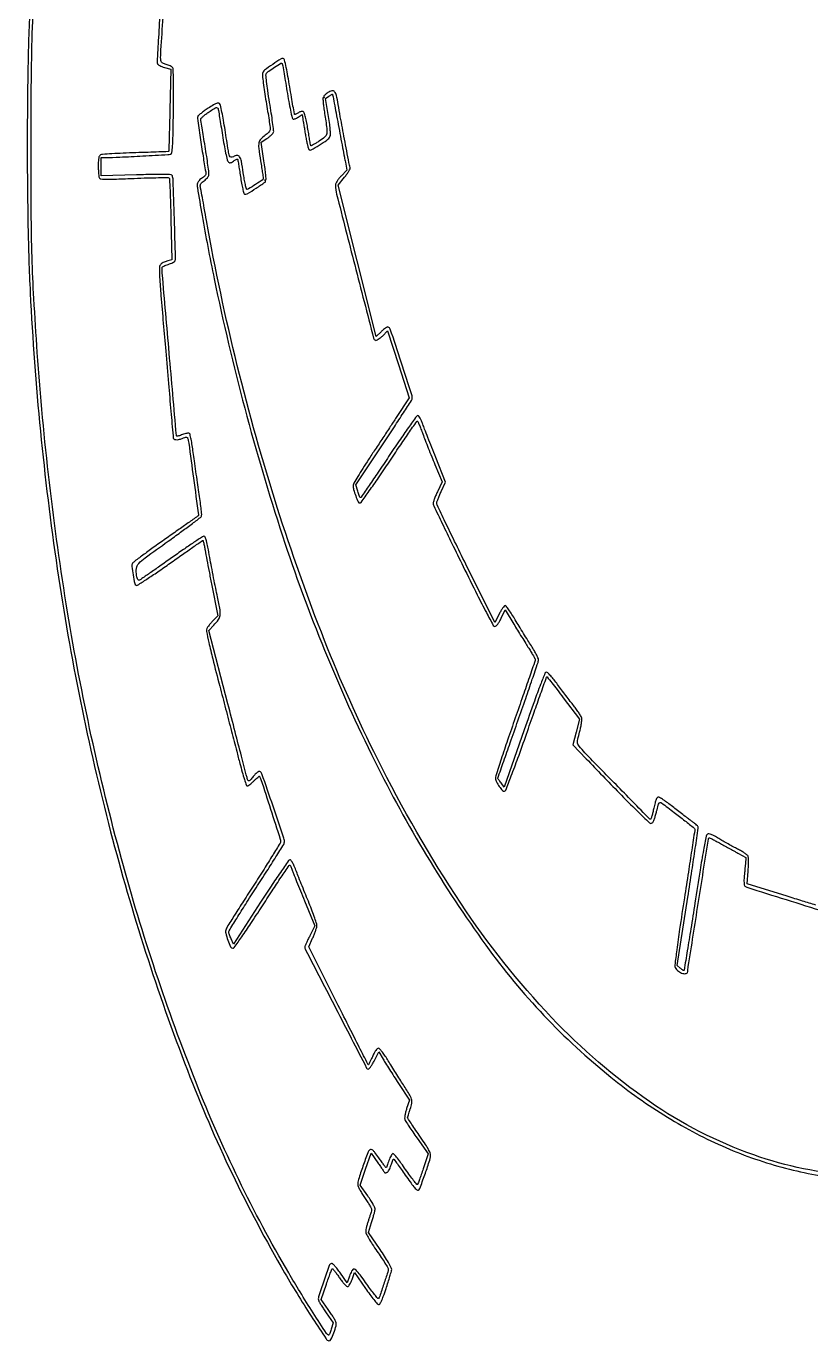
# Model space of a CAD drawing. Extents: x 0 to 4048, y 0 to 4048.
# Drawn here: x 1919 to 2485, y 0 to 948 of the extents above; entities that cross this region are included whole.
import ezdxf

# ---------------------------------------------------------------- set-up
doc = ezdxf.new("R2010")
doc.units = 0

msp = doc.modelspace()

# ---------------------------------------------------------------- linework, layer by layer
for points in [[(3676.581787, 1895.393011, 0.310012), (3675.508059, 1893.834125, 0.000032), (3675.250621, 1755.264546, 0.00041), (3675.040912, 1540.092981, 0.000039), (3675, 1013.593011, 0.000057), (3675.051057, 567.511111, 0.000283), (3675.250681, 316.231196, 0.00001), (3675.50375, 132.877573, 0.198548), (3676.2, 131.2, 0.197015), (3677.831644, 130.517159, 0.000218), (3716.250929, 130.253238, 0.001329), (3769.531928, 130.052056, 0.000279), (3862.7, 130), (4048, 130), (4048, 1894.5), (4048, 3659)], [(1921.950983, 964.5, 0.008517), (1920.34721, 918.469128, 0.004483), (1919.841949, 861.243091, 0.004479), (1920.367433, 803.45754, 0.007775), (1921.979429, 755.5, 0.024322), (1941.500116, 556.506749, 0.026905), (1979.947158, 367.050982, 0.028645), (2035.24767, 195.174511, 0.039524), (2105.377828, 49.087774, 0.005928), (2115.571883, 32.020861, 0.006824), (2125.710393, 15.990224, 0.002134), (2135.203252, 1.559422, 0.200356), (2137.240469, 0.197754, 0.342968), (2138.757855, 0.962948, 0.021908), (2140.819024, 5.849984, 0.026266), (2142.42191, 10.980828, 0.150216), (2142.286816, 13.797388, 0.04783), (2141.80291, 14.820709, 0.004864), (2140.404138, 17.11744, 0.006048), (2138.673854, 19.823746, 0.004786), (2136.739976, 22.708791), (2131.80718, 29.917582), (2135.486269, 40.958791, -0.005155), (2136.944831, 45.190076, -0.008374), (2138.280651, 48.749654, -0.0029), (2139.485046, 51.751465, -0.314572), (2139.832679, 51.9762, -0.21663), (2140.227934, 51.77923, -0.004663), (2141.607986, 50.046171, -0.009848), (2143.189539, 47.93728, -0.006379), (2144.939188, 45.43931, 0.014615), (2146.825534, 42.838411, 0.025756), (2148.551563, 40.823013, 0.025921), (2150.015141, 39.434025, 0.228749), (2150.85345, 39.21311, 0.179679), (2151.525504, 39.622987, 0.031835), (2152.377508, 40.857929, 0.030911), (2153.233708, 42.508681, 0.023493), (2153.970349, 44.409626), (2155.612173, 49.319252), (2163.577312, 37.919233, 0.007142), (2166.738306, 33.529982, 0.010578), (2169.643772, 29.783026, 0.006053), (2172.169894, 26.739915, 0.170525), (2173.044, 26.230043, 0.304648), (2173.947671, 26.613363, 0.034778), (2175.082805, 28.649111, 0.023798), (2176.49581, 32.071576, 0.006141), (2178.441272, 37.720435, 0.003394), (2179.946643, 42.378071, 0.004533), (2181.245968, 46.627253, 0.003206), (2182.278616, 50.201226, 0.046112), (2182.518585, 51.5, 0.147475), (2182.256045, 52.780076, 0.007415), (2180.148297, 56.548573, 0.011373), (2177.439989, 60.990477, 0.007943), (2174.194518, 65.87812), (2165.688861, 78.256239), (2167.996581, 85.37812, 0.005163), (2168.898324, 88.262218, 0.005903), (2169.699406, 91.038667, 0.005369), (2170.325445, 93.407696, 0.03311), (2170.552803, 94.647129, 0.130882), (2170.362389, 95.95055, 0.020254), (2169.226607, 98.326937, 0.020071), (2167.542809, 101.224003, 0.012446), (2165.348472, 104.490591), (2159.895641, 112.186923), (2163.761332, 123.783996), (2167.627023, 135.381069), (2172.501051, 128.440535, -0.000205), (2174.381583, 125.760349, -0.000324), (2175.993075, 123.45843, -0.000073), (2177.406326, 121.436277, -0.013883), (2177.544412, 121.226461, 0.280167), (2177.69274, 121.151085, 0.026616), (2178.113758, 121.205862, 0.027872), (2178.645835, 121.335129, 0.018089), (2179.244828, 121.540455, 0.14289), (2179.916219, 122.051131, 0.033082), (2180.690995, 123.258476, 0.031539), (2181.429975, 124.822744, 0.026327), (2182.017917, 126.563993, -0.012285), (2182.538768, 128.262428, -0.019336), (2183.07722, 129.6895, -0.014139), (2183.582365, 130.797544, -0.297191), (2183.879961, 130.974731, -0.225673), (2184.262869, 130.77312, -0.001442), (2186.618728, 127.604727, -0.005378), (2189.285336, 123.914336, -0.003359), (2192.332731, 119.537862, 0.006981), (2195.819277, 114.607263, 0.017972), (2198.512836, 111.175037, 0.016377), (2200.606723, 108.854438, 0.301237), (2201.528807, 108.649428, 0.214783), (2202.775393, 109.906395, 0.003308), (2206.372274, 119.714469, 0.007928), (2209.549557, 129.020125, 0.051003), (2210.590549, 133.874335, 0.136913), (2210.317344, 135.537646, 0.020182), (2208.741976, 138.598737, 0.017306), (2206.214029, 142.719522, 0.006624), (2202.426096, 148.278764, -0.002536), (2199.196253, 152.936627, -0.003991), (2196.475166, 156.97228, -0.001106), (2194.14653, 160.503002, -0.146238), (2194, 160.993286, -0.071058), (2194.0674, 161.465155, -0.003064), (2194.547039, 163.073146, -0.005177), (2195.148818, 164.975563, -0.003661), (2195.86226, 167.09965, 0.038936), (2196.973835, 171.389668, 0.116943), (2196.802201, 174.390666, 0.065746), (2195.23213, 177.894612, 0.006724), (2190.34757, 185.582509, -0.002491), (2187.74535, 189.602591, -0.001577), (2184.749635, 194.314168, -0.001584), (2181.836261, 198.960862, -0.002924), (2179.502252, 202.759156, 0.011899), (2177.375636, 206.084625, 0.020992), (2175.44313, 208.708947, 0.019287), (2173.796166, 210.604747, 0.207126), (2172.882964, 211, 0.200094), (2172.033561, 210.645902, 0.042903), (2170.989265, 209.393668, 0.033873), (2169.832971, 207.47177, 0.016176), (2168.600235, 204.863811, -0.00635), (2167.556184, 202.537814, -0.01112), (2166.625109, 200.64357, -0.005484), (2165.820083, 199.1345, -0.526986), (2165.613394, 199.113811, -0.057965), (2165.388322, 199.453805, -0.000025), (2159.133622, 211.800496, -0.000381), (2152.192758, 225.529322, -0.000232), (2144.011893, 241.760218), (2122.736044, 284.020436), (2125.531906, 290.250445, 0.00988), (2126.621722, 292.813275, 0.010551), (2127.584599, 295.362012, 0.010181), (2128.320337, 297.584047, 0.047549), (2128.593696, 298.903002, 0.101612), (2128.447157, 300.470863, 0.006925), (2127.077795, 304.752049, 0.009681), (2125.261954, 309.840264, 0.007104), (2123.059751, 315.412775, -0.001194), (2120.591556, 321.448629, -0.000966), (2117.970734, 327.937586, -0.000976), (2115.576413, 333.932689, -0.002525), (2113.879939, 338.268367, 0.00945), (2112.270746, 342.21886, 0.02801), (2110.96723, 344.838489, 0.03813), (2109.878855, 346.450201, 0.278473), (2109.041984, 346.762757, 0.196921), (2108.147039, 346.183286, 0.001101), (2102.271802, 337.689048, 0.004467), (2095.638498, 327.866818, 0.002796), (2088.041984, 316.258269), (2068.5, 286.027757), (2066.824164, 289.763879, -0.009414), (2066.177132, 291.282299, -0.01083), (2065.618819, 292.755148, -0.009996), (2065.198981, 294.019158, -0.059819), (2065.074164, 294.700454, -0.154776), (2065.293288, 295.575337, -0.000577), (2070.869477, 304.595642, -0.00292), (2077.280904, 314.806723, -0.001821), (2084.907036, 326.700454, 0.001436), (2092.559291, 338.614692, 0.00226), (2099.054173, 348.893258, 0.000555), (2104.683026, 357.913339, 0.090275), (2105.112941, 359, 0.131257), (2104.897222, 362.347535, 0.001288), (2097.05961, 385.383322, 0.000858), (2088.966587, 408.839265, 0.221109), (2087.488613, 410.365996, 0.207742), (2086.70264, 410.331982, 0.046464), (2085.52907, 409.619279, 0.038067), (2084.148505, 408.421255, 0.021708), (2082.663844, 406.784021, -0.007655), (2080.678489, 404.46702, -0.086032), (2079.73613, 403.712143, -0.334823), (2079.134182, 403.79847, -0.123606), (2078.668569, 404.581953, -0.008863), (2078.247036, 406.090276, -0.000043), (2074.246776, 421.454516, -0.0002), (2069.703634, 438.938775, -0.000127), (2064.420124, 459.327039), (2050.744558, 512.154078), (2054.242348, 515.827039, 0.031645), (2057.681383, 519.929073, 0.126745), (2058.893603, 522.944015, 0.077543), (2058.796235, 526.896148, 0.007432), (2056.931551, 536.373347, -0.002741), (2055.667634, 542.493448, -0.001435), (2054.158168, 550.123733, -0.001427), (2052.655322, 557.95583, -0.002189), (2051.402518, 564.75, 0.004439), (2050.002284, 572.156677, 0.017993), (2048.947921, 576.625385, 0.022273), (2048.043215, 579.428203, 0.313184), (2047.219877, 580, 0.146474), (2046.212212, 579.698335, 0.00141), (2039.774353, 575.438205, 0.004532), (2032.387565, 570.422912, 0.002901), (2023.895006, 564.470487, -0.001263), (2015.408281, 558.480575, -0.001948), (2008.037472, 553.348861, -0.000607), (2001.624256, 548.932323, -0.058932), (2000.644393, 548.417035, -0.203571), (1999.997584, 548.439843, -0.147974), (1999.454939, 548.926165, -0.073991), (1999.011922, 549.978246, -0.021771), (1998.650522, 551.696549, -0.070441), (1998.530633, 556.881561, -0.157858), (2000.156515, 560.420518, -0.050268), (2004.732596, 564.487386, -0.002408), (2021.390264, 576.411696, 0.00309), (2030.399529, 582.879515, 0.004785), (2038.089531, 588.585867, 0.001632), (2044.648817, 593.584976, 0.138347), (2045.392928, 594.581569, 0.114165), (2045.55581, 595.745308, 0.003996), (2045.115056, 600.309162, 0.007248), (2044.469139, 605.722223, 0.004986), (2043.587019, 611.838727, -0.001513), (2042.536325, 618.7824, -0.001018), (2041.376558, 626.718251, -0.001025), (2040.285626, 634.402413, -0.002034), (2039.457965, 640.5, 0.006814), (2038.726098, 645.530529, 0.010351), (2037.940362, 649.878072, 0.005357), (2037.168739, 653.494463, 0.198362), (2036.693984, 654.170031, 0.158079), (2036.0511, 654.33626, 0.028927), (2034.815715, 654.189335, 0.028563), (2033.33468, 653.837366, 0.022548), (2031.778888, 653.294852, -0.01063), (2030.274607, 652.729749, -0.016538), (2028.95334, 652.313756, -0.010863), (2027.864456, 652.035462, -0.274584), (2027.583043, 652.12482, -0.161465), (2027.330598, 652.710116, -0.00001), (2022.15992, 711.980513, -0.000057), (2017.132491, 769.697646, -0.024761), (2016.986276, 773.620039, -0.239114), (2017.252002, 774.128382, -0.03294), (2018.299046, 774.775905, -0.031896), (2019.735679, 775.424778, -0.021872), (2021.436007, 775.982083, 0.022738), (2023.171463, 776.554234, 0.028519), (2024.717509, 777.246424, 0.028944), (2025.911124, 777.955193, 0.153864), (2026.377793, 778.542131, 0.099583), (2026.753711, 780.760042, 0.000321), (2025.871594, 808.972205, 0.000442), (2024.958512, 836.815124, 0.070566), (2024.421068, 839.862566, 0.302386), (2023.480553, 840.604704, 0.014143), (2019.232847, 840.827795, 0.01145), (2012.237016, 840.836813, 0.001806), (1998.488189, 840.489953), (1973, 839.754774), (1973, 846.377387), (1973, 853), (1976.25, 853.030192, 0.008698), (1986.472013, 853.303028, 0.00219), (2003.103904, 854.109649, 0.000509), (2021.166571, 855.083422, 0.078041), (2023.170241, 855.511833, 0.271071), (2024.133043, 856.714771, 0.019955), (2024.596423, 861.084561, 0.011819), (2024.922561, 868.825803, 0.001347), (2025.19853, 886.319328, 0.002675), (2025.291573, 898.354237, 0.004735), (2025.221194, 908.280654, 0.001579), (2025.056446, 916.634633, 0.153929), (2024.678045, 917.7454, 0.095267), (2024.078247, 918.300863, 0.022948), (2022.891462, 918.966562, 0.022734), (2021.434368, 919.616989, 0.020825), (2019.881373, 920.153688, -0.022526), (2017.59152, 920.953763, -0.13219), (2016.582022, 921.711738, -0.140351), (2016.120231, 922.851276, -0.026541), (2016, 925.114716, -0.016614), (2016.177128, 930.443916, -0.000106), (2019.332178, 977.702256, -0.000325)], [(2015.654437, 959.651014, 0.001522), (2014.439579, 939.565718, 0.000222), (2013.423368, 921.732483, 0.106117), (2013.600474, 920.598765, 0.153329), (2014.085774, 919.987082, 0.029152), (2015.321973, 919.250219, 0.028668), (2016.923315, 918.531414, 0.022906), (2018.720134, 917.938366), (2023.31228, 916.652645), (2022.634223, 887.137739, -0.000746), (2022.356928, 875.803819, -0.001229), (2022.08464, 866.222131, -0.000088), (2021.817448, 857.617863, -0.190811), (2021.715466, 857.382133, -0.188468), (2021.480787, 857.279343, -0.000137), (2014.646053, 857.005873, -0.001527), (2007.010045, 856.725797, -0.00093), (1997.987383, 856.439254, 0.003376), (1988.860116, 856.104684, 0.005038), (1980.885356, 855.677872, 0.002275), (1974.106197, 855.215519, 0.101356), (1972.75, 854.833354, 0.136827), (1971.870324, 854.016056, 0.085122), (1971.344034, 852.699692, 0.043986), (1971.077522, 850.536584, 0.0092), (1971.015313, 846.714816, 0.010327), (1971.08038, 843.858538, 0.013371), (1971.264123, 841.244326, 0.011096), (1971.522315, 839.086778, 0.106446), (1971.840823, 838.223314, 0.240983), (1972.971799, 837.557052, 0.012443), (1977.337206, 837.40623, 0.010977), (1984.271295, 837.491548, 0.002035), (1997.01848, 837.980344, -0.003013), (2006.409081, 838.32204, -0.004825), (2014.428728, 838.488029, -0.001209), (2021.408598, 838.54824, -0.213855), (2022.069275, 838.25703, -0.173221), (2022.356437, 837.560892, -0.00072), (2022.74973, 829.156745, -0.003422), (2023.118674, 819.573459, -0.002135), (2023.42614, 808.340401), (2024.099668, 779.180801), (2021.132052, 778.529004, 0.033848), (2019.854537, 778.156283, 0.023523), (2018.468624, 777.572644, 0.02381), (2017.185575, 776.882949, 0.044382), (2016.232354, 776.188603, 0.211887), (2015.115594, 773.785011, 0.017799), (2015.2435, 766.77568, 0.007783), (2016.167667, 753.481726, 0.000467), (2019.61079, 713.5, -0.000092), (2021.64959, 690.031275, -0.000149), (2023.372902, 670.08299, -0.000017), (2024.905483, 652.273731, -0.012851), (2024.960655, 651.356989, 0.215213), (2025.521209, 650.220925, 0.142888), (2026.87837, 649.639729, 0.086812), (2028.961062, 649.749019, 0.042566), (2031.498105, 650.563655, -0.01392), (2033.337722, 651.272818, -0.071906), (2034.404736, 651.485267, -0.164233), (2035.049354, 651.305065, -0.168824), (2035.444073, 650.772867, -0.042237), (2036.266981, 647.079657, -0.000476), (2039.660895, 621.876729, -0.000098), (2043.202263, 595.348442, -0.257984), (2042.942777, 594.684246, -0.01953), (2042.577074, 594.403726, -0.000031), (2035.882479, 589.672528, -0.000247), (2028.367766, 584.368008, -0.000153), (2019.529494, 578.139806, 0.002349), (2010.66784, 571.836707, 0.003624), (2003.072123, 566.296235, 0.001202), (1996.559274, 561.448636, 0.104967), (1995.760856, 560.537157, 0.157017), (1995.28618, 558.179957, 0.013886), (1996.147464, 552.092152, 0.011204), (1997.328908, 545.972805, 0.253016), (1998.459777, 544.653808, 0.239479), (1999.328594, 544.744227, 0.001499), (2006.100998, 549.150384, 0.005588), (2013.843255, 554.345178, 0.00348), (2022.809, 560.599623, -0.000811), (2031.721072, 566.887625, -0.001328), (2039.293959, 572.182389, -0.000123), (2046.08618, 576.902051, -0.152932), (2046.398927, 577, -0.331749), (2046.591688, 576.856287, -0.008518), (2046.900365, 575.751562, -0.014793), (2047.215668, 574.379286, -0.009141), (2047.508751, 572.75, 0.006365), (2047.9847, 570.017133, 0.000543), (2049.30276, 563.022048, 0.000718), (2050.896126, 554.68153, 0.000556), (2052.654739, 545.601652), (2057.11618, 522.703304), (2053.676323, 519.101652, 0.012005), (2052.287691, 517.576, 0.011652), (2050.95962, 515.970485, 0.011634), (2049.858323, 514.505246, 0.041633), (2049.258412, 513.5, 0.164729), (2048.995372, 511.46114, 0.005611), (2050.697204, 503.454821, 0.006914), (2053.511087, 491.675794, 0.001614), (2058.56765, 472, -0.000023), (2062.815764, 455.685547, -0.000022), (2067.073093, 439.329687, -0.000022), (2070.795295, 425.024487, -0.000087), (2073.076364, 416.25, 0.005718), (2074.771054, 410.020065, 0.009288), (2076.368809, 404.773438, 0.003524), (2077.832284, 400.375405, 0.321021), (2078.356731, 400, 0.1493), (2078.96114, 400.184591, 0.014661), (2080.213166, 401.082476, 0.017509), (2081.666835, 402.273649, 0.013003), (2083.189481, 403.685023, -0.008939), (2084.656324, 405.067004, -0.015286), (2085.934994, 406.159783, -0.0093), (2086.996273, 406.980055, -0.437423), (2087.23652, 406.935023, -0.061633), (2088.276173, 404.713452, -0.000373), (2095.206055, 383.363025, -0.000269), (2102.200385, 361.719539, -0.087406), (2102.443592, 359.964009, -0.128765), (2102.111119, 358.86126, -0.000834), (2096.745431, 350.121693, -0.003267), (2090.512531, 340.153902, -0.002071), (2083.124807, 328.615176, 0.001228), (2075.688566, 317.043684, 0.001877), (2069.302044, 306.968629, 0.00064), (2063.829042, 298.237796, 0.05113), (2063.117888, 296.789646, 0.147162), (2062.93962, 293.922031, 0.028051), (2064.431753, 288.852074, 0.023995), (2066.416987, 284.026497, 0.290947), (2068.031722, 283, 0.243458), (2069.034926, 283.519253, 0.001849), (2074.494733, 291.300341, 0.005865), (2080.961983, 300.826429, 0.002945), (2088.916915, 313, -0.001465), (2096.384745, 324.502391, -0.002406), (2102.779826, 334.1875, -0.000278), (2108.518727, 342.778232, -0.250366), (2108.933854, 343, -0.258651), (2109.257614, 342.82051, -0.018593), (2109.787023, 341.898437, -0.022374), (2110.356281, 340.68697, -0.014787), (2110.905314, 339.25, 0.009924), (2111.778934, 336.895072, 0.00097), (2114.011819, 331.256016, 0.001228), (2116.703254, 324.545257, 0.000972), (2119.64516, 317.302395), (2127.077915, 299.10479), (2123.528929, 292.057445, 0.002383), (2122.165773, 289.318154, 0.003624), (2121.010135, 286.924189, 0.001365), (2120.038013, 284.857971, 0.089799), (2119.937994, 284.478801, 0.139588), (2120.443164, 281.968575, 0.000205), (2142.328979, 239.556329, 0.000122), (2164.47412, 196.710444, 0.280398), (2165.641366, 196, 0.220091), (2166.321432, 196.314592, 0.020147), (2167.499186, 197.819771, 0.023081), (2168.80367, 199.821672, 0.015972), (2170.098418, 202.194965), (2173.225626, 208.38993), (2176.362813, 203.079677, 0.005862), (2178.076214, 200.255571, 0.001534), (2180.891545, 195.766322, 0.001559), (2184.129569, 190.673328, 0.001595), (2187.37436, 185.640101), (2195.248721, 173.510778), (2193.279189, 167.452994, 0.016623), (2192.530966, 164.861713, 0.024115), (2192.058845, 162.528318, 0.026363), (2191.869185, 160.613027, 0.103541), (2192.05769, 159.447605, 0.050308), (2192.683822, 158.206495, 0.0031), (2194.931017, 154.730982, 0.004578), (2197.676452, 150.624595, 0.003374), (2200.788802, 146.12595), (2208.771882, 134.751899), (2205.257345, 124.12595, -0.003124), (2203.864979, 120.002806, -0.004648), (2202.590394, 116.413476, -0.002111), (2201.464514, 113.373845, -0.09219), (2201.113671, 112.792268, -0.460336), (2200.658405, 112.800787, -0.004559), (2198.347142, 115.65814, -0.010566), (2195.655988, 119.19904, -0.006199), (2192.579168, 123.542268, 0.006943), (2189.458468, 127.933565, 0.010697), (2186.626896, 131.634291, 0.005356), (2184.159764, 134.652776, 0.22227), (2183.417267, 135, 0.23371), (2182.832261, 134.710757, 0.031079), (2182.042, 133.53125, 0.030688), (2181.227655, 131.915345, 0.021195), (2180.5, 130, -0.005928), (2179.838004, 128.083191, -0.009554), (2179.22386, 126.46875, -0.003792), (2178.669435, 125.120707, -0.301961), (2178.487788, 125, -0.233908), (2178.268582, 125.108484, -0.001258), (2176.796317, 127.04849, -0.00507), (2175.132008, 129.300174, -0.003152), (2173.223156, 131.973583, 0.007033), (2170.459862, 135.780839, 0.050316), (2168.924165, 137.454477, 0.141562), (2167.803744, 137.990943, 0.21224), (2166.769545, 137.723583, 0.137406), (2165.272192, 135.654492, 0.004477), (2161.780345, 125.919175, 0.00648), (2158.596336, 116.390045, 0.077533), (2158, 112.567454, 0.112756), (2158.257706, 111.439229, 0.012614), (2159.46875, 109.080619, 0.014814), (2161.085254, 106.316674, 0.011508), (2163, 103.405902, -0.008576), (2164.915235, 100.531229, -0.011772), (2166.53125, 97.877699, -0.008595), (2167.7796, 95.626345, -0.122886), (2168, 94.743124, -0.06221), (2167.891938, 93.877966, -0.007306), (2167.38555, 91.998121, -0.008663), (2166.709224, 89.77292, -0.006992), (2165.908256, 87.40655, 0.012651), (2165.109067, 84.954392, 0.012744), (2164.437025, 82.470862, 0.012641), (2163.962022, 80.279977, 0.049079), (2163.837151, 78.898511, 0.114016), (2164.23863, 77.221537, 0.01417), (2166.01667, 73.891049, 0.014607), (2168.568065, 69.710158, 0.007959), (2171.928894, 64.723656, -0.004999), (2175.021705, 60.192915, -0.007439), (2177.629113, 56.161432, -0.00371), (2179.753686, 52.710099, -0.136941), (2180, 51.827618, -0.077408), (2179.647213, 49.562515, -0.002628), (2176.851905, 40.962704, -0.002097), (2173.926321, 32.243272, -0.102916), (2173.00174, 30.676155, -0.449677), (2172.469135, 30.682818, -0.006669), (2170.211201, 33.364737, -0.012851), (2167.560315, 36.775145, -0.007523), (2164.554423, 40.985665, 0.007133), (2161.058664, 45.890458, 0.01896), (2158.382988, 49.258093, 0.019248), (2156.313774, 51.48906, 0.249083), (2155.264006, 51.80951, 0.170458), (2154.538775, 51.384947, 0.036419), (2153.664694, 50.187862, 0.033717), (2152.796748, 48.562503, 0.025094), (2152.055573, 46.667861), (2150.43967, 41.835722), (2145.531134, 48.954845, 0.013134), (2143.447924, 51.812617, 0.023804), (2141.576127, 54.01798, 0.02305), (2140.003966, 55.552668, 0.234031), (2139.148877, 55.786984, 0.26312), (2137.536237, 54.409531, 0.004518), (2133.525434, 43.081201, 0.005863), (2129.821535, 31.886218, 0.169209), (2129.90342, 28.903947, 0.04597), (2130.371479, 27.946187, 0.004256), (2131.762218, 25.702858, 0.005455), (2133.475879, 23.05489, 0.004254), (2135.393492, 20.214251), (2140.286983, 13.096654), (2139.003284, 8.511729, -0.016805), (2138.45334, 6.774596, -0.027917), (2137.860964, 5.357815, -0.027394), (2137.299283, 4.345642, -0.351616), (2136.917176, 4.213403, -0.165371), (2135.542987, 5.303958, -0.000834), (2125.942494, 20.264748, -0.004185), (2116.496466, 35.315123, -0.005768), (2108.282549, 49, -0.038065), (2041.506526, 186.201779, -0.027571), (1987.737427, 347.520542, -0.025899), (1948.925372, 525.40947, -0.023397), (1927.078815, 712.5, -0.003102), (1924.618268, 751.34664, -0.006696), (1923.310841, 781.273165, -0.005869), (1922.712679, 813.551306, -0.001882), (1922.567526, 861.5, -0.00236), (1922.837394, 910.962688, -0.005987), (1923.633159, 946.88469, -0.00664), (1925.230542, 980.558215, -0.00358)], [(2488.16639, 314.206519, -0.001845), (2478.73494, 317.057131, -0.001129), (2467.630265, 320.485683), (2438.76053, 329.470625), (2439.425873, 338.534671, 0.008097), (2439.631538, 342.133826, 0.010382), (2439.6983, 345.450758, 0.008447), (2439.649853, 348.214014, 0.083187), (2439.418972, 349.350561, 0.133269), (2438.78029, 350.223986, 0.017533), (2436.920298, 351.607019, 0.019346), (2434.544354, 353.115299, 0.015106), (2431.856851, 354.572089, -0.006599), (2428.735022, 356.196214, -0.003828), (2425.025925, 358.225237, -0.003825), (2421.337685, 360.316821, -0.00643), (2418.277779, 362.136015, 0.010611), (2415.002725, 364.046241, 0.035478), (2412.749688, 365.095601, 0.057338), (2411.146777, 365.505576, 0.176447), (2410.06958, 365.272092, 0.206989), (2409.12616, 363.892615, 0.002946), (2407.236269, 353.834564, 0.005405), (2404.78169, 339.451681, 0.001314), (2401.049254, 315.656965, -0.000992), (2398.135243, 297.001239, -0.001652), (2395.59753, 281.299515, -0.000111), (2393.271606, 267.223397, -0.379039), (2393.023965, 267.022236, -0.125244), (2392.715896, 267.114706, -0.011462), (2392.034457, 267.545471, -0.014254), (2391.237108, 268.108883, -0.010689), (2390.391206, 268.772236), (2388.282413, 270.5), (2396.025393, 319.970017, 0.001149), (2398.961997, 339.018525, 0.001856), (2401.364012, 355.246628, 0.000279), (2403.432714, 369.647095, 0.127822), (2403.326295, 370.592072, 0.110762), (2402.913766, 371.212169, 0.012011), (2401.63577, 372.377034, 0.01426), (2400.021283, 373.70028, 0.011043), (2398.192108, 375.050785, -0.006749), (2395.809766, 376.778286, -0.002202), (2392.340619, 379.389872, -0.002194), (2388.51263, 382.324676, -0.002473), (2384.861064, 385.17873, 0.007994), (2381.440402, 387.791983, 0.011352), (2378.311197, 389.996252, 0.007564), (2375.647423, 391.725728, 0.141107), (2374.694914, 392, 0.246444), (2373.888159, 391.576648, 0.0545), (2373.12134, 390.157476, 0.033603), (2372.331084, 387.767322, 0.009836), (2371.439197, 384, -0.006779), (2370.732919, 380.933166, -0.011009), (2370.040621, 378.350752, -0.004862), (2369.394473, 376.214071, -0.329071), (2369.105347, 376.00256, -0.200821), (2368.249491, 376.365014, -0.000076), (2344.222945, 400.961631, -0.000488), (2321.770298, 423.99898, -0.026269), (2317.742725, 428.599943, -0.058868), (2316.76308, 430.201678, -0.113218), (2316.457135, 431.666959, -0.052495), (2316.721514, 433.778972, -0.005139), (2317.942565, 438.775049, 0.011041), (2318.680228, 441.955597, 0.012952), (2319.234168, 445.001188, 0.011917), (2319.572371, 447.584452, 0.074287), (2319.51656, 448.91401, 0.083625), (2319.048115, 450.169515, 0.012574), (2317.640177, 452.470444, 0.01382), (2315.817569, 455.123668, 0.01154), (2313.741533, 457.839735, -0.00473), (2311.24673, 461.013143, -0.002296), (2308.115135, 465.11386, -0.002276), (2304.893214, 469.413801, -0.00328), (2302.084791, 473.25, 0.011247), (2299.524533, 476.632791, 0.016927), (2297.129987, 479.451508, 0.012755), (2295.061476, 481.612337, 0.199203), (2294.133394, 481.992154, 0.303544), (2292.976592, 481.210529, 0.004449), (2289.780352, 473.167875, 0.007115), (2285.356484, 461.239469, 0.001546), (2278.080626, 440.527448), (2263.661252, 399.070588), (2261.330626, 402.229574, -0.001976), (2260.437185, 403.450635, -0.003156), (2259.684621, 404.501628, -0.000673), (2259.031446, 405.428741, -0.15431), (2259, 405.528205, -0.084232), (2259.018915, 405.639688, -0.000003), (2263.265251, 417.792802, -0.000164), (2267.952456, 431.193318, -0.000099), (2273.520002, 447.083925, 0.000744), (2279.109198, 463.102548, 0.00116), (2283.871305, 476.919675, 0.000311), (2287.990389, 488.986184, 0.04126), (2288.368689, 490.493692, 0.140602), (2288.224758, 491.729118, 0.015615), (2287.037604, 494.341198, 0.017458), (2285.343529, 497.496576, 0.011631), (2283.195138, 500.993692, -0.003582), (2280.653788, 504.984962, -0.001849), (2277.529018, 510.012209, -0.001837), (2274.353545, 515.206041, -0.002783), (2271.632761, 519.75, 0.008593), (2269.218204, 523.678237, 0.013155), (2266.979161, 526.989063, 0.007614), (2265.017334, 529.645213, 0.233986), (2264.300705, 530, 0.222099), (2263.647699, 529.694885, 0.0193), (2262.496541, 528.205474, 0.022492), (2261.218879, 526.231409, 0.015493), (2259.944964, 523.890974), (2256.861137, 517.781947), (2235.930568, 559.997506, -0.001379), (2227.906935, 576.293414, -0.0022), (2221.148354, 590.271585, -0.000437), (2215.26422, 602.606812, -0.111514), (2215, 603.776776, -0.081661), (2215.156856, 604.730786, -0.00831), (2215.929836, 606.898452, -0.010213), (2216.953198, 609.463715, -0.007974), (2218.165399, 612.207908), (2221.330799, 619.07533), (2214.280278, 636.787665, -0.001047), (2211.416085, 644.027173, -0.001113), (2208.640242, 651.132939, -0.001058), (2206.277494, 657.259585, -0.005141), (2204.980888, 660.75, 0.017477), (2204.008925, 663.181034, 0.02722), (2202.987878, 665.192479, 0.026468), (2202.030553, 666.663038, 0.239635), (2201.367853, 667, 0.24128), (2200.525509, 666.568391, 0.001127), (2194.628226, 658.334375, 0.004838), (2187.976829, 648.80944, 0.002997), (2180.340077, 637.5, -0.001557), (2172.749897, 626.189423, -0.002553), (2166.244598, 616.665625, -0.000316), (2160.413649, 608.233372, -0.246085), (2159.968195, 608, -0.279756), (2159.631895, 608.204141, -0.016767), (2159.098708, 609.318901, -0.021204), (2158.535864, 610.769162, -0.013704), (2158.002835, 612.489874), (2156.745748, 616.979748), (2176.737891, 647.239874, 0.001075), (2184.433281, 658.942257, 0.00169), (2190.988104, 669.031294, 0.000411), (2196.687516, 677.884909, 0.067466), (2197.175181, 678.930489, 0.15516), (2197.157239, 681.834366, 0.001096), (2189.42632, 705.460664, 0.000802), (2181.497156, 729.385164, 0.236098), (2180.073726, 730.808758, 0.196999), (2179.369688, 730.761328, 0.029007), (2178.100703, 730.04436, 0.029072), (2176.62857, 728.970087, 0.021244), (2175.121318, 727.618463), (2171.425279, 724.009379), (2157.656678, 778.585486), (2143.888077, 833.161593), (2148.466359, 838.72279, 0.016378), (2150.259558, 841.052439, 0.025909), (2151.62225, 843.17166, 0.026581), (2152.507524, 844.929683, 0.177232), (2152.567768, 845.891994, -0.024666), (2151.737915, 849.298142, -0.000523), (2148.494045, 866.292377, -0.001221), (2145.480147, 882.386287, -0.006281), (2143.944049, 891.328421, 0.015825), (2142.716118, 897.740706, 0.125878), (2141.357554, 900.406688, 0.279118), (2139.440334, 901.009606, 0.085343), (2136.534704, 899.74683, 0.02116), (2135.278338, 898.845041, 0.033764), (2134.295838, 897.961576, 0.036825), (2133.6575, 897.199553, 0.303118), (2133.64242, 896.769559, -0.092745), (2133.755856, 896.47589, -0.171204), (2133.716699, 896.226058, -0.174408), (2133.530538, 896.059168, -0.096681), (2133.227403, 896, 0.431194), (2132.922363, 895.676857, 0.00599), (2133.130226, 892.695312, 0.012256), (2133.516926, 889.064107, 0.00724), (2134.147262, 884.75, -0.005107), (2135.774454, 873.93599, -0.082956), (2135.677769, 870.274074, -0.166705), (2134.261637, 867.813894, -0.035649), (2130.270454, 864.799536, -0.004884), (2128.065526, 863.399223, -0.007997), (2126.16753, 862.261363, -0.002602), (2124.528859, 861.325602, -0.336685), (2124.311325, 861.355341, -0.152465), (2124.1845, 861.597294, -0.000487), (2123.566596, 865.00792, -0.002662), (2122.89013, 868.88067, -0.001656), (2122.135944, 873.429784, 0.008653), (2121.302457, 878.055095, 0.013165), (2120.403884, 882.037457, 0.008602), (2119.526064, 885.266277, 0.185733), (2118.940314, 886.036888, 0.131602), (2118.272571, 886.237514, 0.059038), (2117.35267, 886.15657, 0.051279), (2116.318647, 885.827422, 0.042374), (2115.300691, 885.277451, -0.017475), (2114.368188, 884.712006, -0.027024), (2113.522594, 884.297145, -0.025287), (2112.835777, 884.045258, -0.283411), (2112.566001, 884.114542, -0.148639), (2112.381256, 884.476487, -0.000385), (2111.379687, 890.106262, -0.002337), (2110.281807, 896.47838, -0.001449), (2109.049279, 903.970606, 0.004663), (2107.763778, 911.483017, 0.007282), (2106.502801, 917.92272, 0.002762), (2105.316759, 923.394481, 0.202253), (2104.796999, 924.125461, 0.284135), (2102.827785, 924.125256, 0.012113), (2096.748714, 920.159738, 0.015027), (2090.964111, 915.921844, 0.167171), (2089.425394, 913.558767, 0.088984), (2089.323101, 912.065688, 0.003705), (2089.946608, 906.738253, 0.006314), (2090.81563, 900.413535, 0.004433), (2091.946725, 893.316221, -0.001587), (2093.116077, 886.238349, -0.002293), (2094.101093, 879.974347, -0.00118), (2094.899231, 874.658406, -0.03761), (2094.993167, 873.346554, -0.133679), (2094.751745, 872.472476, -0.039947), (2093.946544, 871.332879, -0.036911), (2092.797581, 870.145032, -0.032595), (2091.439791, 869.084524, 0.053029), (2088.168401, 866.307344, 0.145209), (2086.802429, 863.635221, 0.077565), (2086.685941, 859.666098, 0.008398), (2087.989844, 850.563307, -0.000438), (2088.760433, 845.732834, -0.000699), (2089.409517, 841.603691, -0.000124), (2089.977258, 837.95284, -0.038525), (2090, 837.658122, -0.252241), (2089.6471, 837.0031, -0.001949), (2084.438487, 833.601362, -0.002917), (2079.326774, 830.333432, -0.141683), (2078.173712, 830, -0.346992), (2077.783564, 830.307818, -0.00462), (2077.049672, 833.505702, -0.010776), (2076.289476, 837.358745, -0.006585), (2075.55072, 841.934304, 0.009439), (2074.155553, 850.272703, 0.091813), (2072.87401, 853.598758, 0.288336), (2071.078699, 854.484815, 0.119834), (2068.420939, 853.540154, -0.190266), (2066.732336, 853.190815, -0.282086), (2065.629889, 854.161483, -0.035615), (2064.795095, 857.762559, -0.00107), (2062.422723, 873, 0.005401), (2061.30314, 879.802742, 0.007939), (2060.160017, 885.753108, 0.004263), (2059.076922, 890.731982, 0.132141), (2058.492133, 891.840369, 0.203017), (2057.507667, 892.282322, 0.101631), (2056.141068, 892.031953, 0.04341), (2054.015943, 890.951051, 0.007381), (2050.19197, 888.488905, 0.008004), (2047.456149, 886.605864, 0.011176), (2045.076023, 884.829374, 0.007746), (2043.158339, 883.281701, 0.128162), (2042.684214, 882.619458, 0.127549), (2042.529092, 881.248634, 0.000639), (2044.507917, 867.438973, 0.003308), (2046.540003, 854.013177, 0.005581), (2048.443808, 842.787355, -0.051687), (2048.554641, 841.329379, -0.11819), (2048.270123, 840.271348, -0.102314), (2047.502791, 839.363851, -0.032865), (2046.038785, 838.363839, 0.039615), (2044.88964, 837.555964, 0.035049), (2043.830843, 836.54557, 0.03673), (2043.006165, 835.494512, 0.083086), (2042.589493, 834.576484, 0.107058), (2042.434079, 831.270789, 0.001452), (2045.87163, 811.151985, 0.004298), (2049.932871, 788.925791, 0.003638), (2054.598705, 765.5, 0.028008), (2103.825024, 580.36513, 0.036333), (2170.330409, 417.888598, 0.040884), (2250.390078, 285.195205, 0.067076), (2340.5, 190.11159, 0.031366), (2381.249323, 161.291034, 0.036327), (2423.390651, 139.338425, 0.038003), (2466.464919, 124.504637, 0.041616), (2510, 116.919358, 0.01877)], [(2516.351714, 119.140716, -0.068181), (2443.5, 134.075554, -0.067562), (2368.379104, 172.544121, -0.050712), (2297.824798, 233.12961, -0.044124), (2232.290768, 315.552703, -0.029888), (2172.241235, 419.514552, -0.022079), (2134.133035, 504.875653, -0.01708), (2100.010812, 600.856142, -0.016455), (2071.204623, 703.142456, -0.016263), (2049.06168, 807.5, 0.000295), (2047.460807, 816.44216, 0.000439), (2046.048511, 824.264688, 0.000185), (2044.830937, 830.960863, 0.009268), (2044.566551, 832.273406, -0.133775), (2044.610242, 833.170462, -0.072928), (2045.103372, 834.165192, -0.056157), (2046.020114, 835.214589, -0.031792), (2047.337499, 836.273406, 0.035273), (2048.568281, 837.276786, 0.034705), (2049.653, 838.448333, 0.036811), (2050.453308, 839.60825, 0.0991), (2050.779095, 840.550706, 0.064932), (2050.78716, 841.994894, 0.002415), (2050.08641, 847.400022, 0.004344), (2049.169341, 853.794495, 0.003037), (2048.029095, 860.98781, -0.001038), (2046.868258, 868.126379, -0.001568), (2045.889797, 874.347922, -0.000594), (2045.071437, 879.702188, -0.037638), (2045, 880.649843, -0.196913), (2045.284657, 881.344615, -0.015898), (2046.743357, 882.734651, -0.019536), (2048.661267, 884.318988, -0.013706), (2050.934832, 885.955745, -0.006577), (2054.298207, 888.175691, -0.057077), (2055.905708, 888.964558, -0.201946), (2056.797603, 888.914248, -0.214111), (2057.356201, 888.243006, -0.026149), (2057.637168, 886.986097, -0.000845), (2058.493812, 881.871383, -0.001625), (2059.47475, 875.831535, -0.001128), (2060.545698, 869, 0.005711), (2061.676854, 862.192787, 0.008343), (2062.841148, 856.228109, 0.004654), (2063.947869, 851.250215, 0.131946), (2064.564351, 850.095691, 0.065956), (2065.375691, 849.431172, 0.160761), (2066.118158, 849.252836, 0.104862), (2067.02874, 849.526576, 0.019766), (2068.526787, 850.425594, -0.0122), (2069.559254, 851.066647, -0.019862), (2070.468619, 851.553472, -0.014712), (2071.211312, 851.887263, -0.342799), (2071.42058, 851.829903, -0.119745), (2071.544462, 851.540468, -0.000473), (2072.132516, 848.011475, -0.002364), (2072.778067, 843.99708, -0.001481), (2073.497267, 839.294267, 0.007858), (2074.305241, 834.42719, 0.013674), (2075.148777, 830.421881, 0.00865), (2075.967127, 827.24634, 0.238069), (2076.528946, 826.627266, 0.233455), (2078.344595, 826.795304, 0.007266), (2084.837796, 830.916258, 0.006326), (2091.237166, 835.226043, 0.467987), (2091.336805, 836.329862, -0.083176), (2091.154137, 836.586041, -0.226414), (2091.152371, 836.803147, -0.212204), (2091.322482, 836.95097, -0.074438), (2091.649989, 837, 0.431746), (2092.011579, 837.383765, 0.006712), (2091.766985, 840.732575, 0.012146), (2091.290967, 845.017958, 0.00577), (2090.480545, 850.51186), (2088.327778, 864.02372), (2092.604068, 866.729103, 0.022713), (2094.27527, 867.895891, 0.025785), (2095.761313, 869.164108, 0.026243), (2096.896678, 870.357973, 0.113492), (2097.347132, 871.219433, 0.094114), (2097.436158, 872.524622, 0.00251), (2096.715237, 878.280971, 0.005162), (2095.760968, 885.055763, 0.003501), (2094.540529, 892.75219, -0.003927), (2093.187536, 901.33174, -0.009439), (2092.355608, 907.710944, -0.006), (2091.873924, 912.570239, -0.191022), (2092.210439, 913.695077, -0.075379), (2093.903776, 915.279348, -0.009234), (2098.151823, 918.081967, -0.004026), (2102.732077, 920.932381, -0.346446), (2103.491252, 920.842081, -0.152692), (2103.69668, 920.449749, -0.000473), (2104.709554, 914.831457, -0.002623), (2105.818412, 908.454938, -0.001631), (2107.055606, 900.963437, 0.004598), (2108.341579, 893.454102, 0.007185), (2109.600585, 887.017811, 0.002697), (2110.783849, 881.545161, 0.201689), (2111.297158, 880.820602, 0.174424), (2111.90334, 880.690755, 0.046852), (2112.877648, 880.916822, 0.041573), (2114.009059, 881.401491, 0.03275), (2115.143538, 882.102208), (2117.897515, 884.063213), (2118.442086, 880.781606, 0.000099), (2118.744095, 878.96392, 0.000022), (2119.26386, 875.840324, 0.000023), (2119.865188, 872.228544, 0.000022), (2120.474897, 868.568432, 0.008163), (2121.1155, 865.076504, 0.01137), (2121.810449, 861.976028, 0.007961), (2122.485736, 859.428941, 0.128276), (2122.931589, 858.668411, 0.336388), (2124.527484, 858.449364, 0.011257), (2130.361494, 861.907714, 0.017032), (2135.887897, 865.621371, 0.113905), (2138.052652, 868.09838, 0.124646), (2138.405556, 869.519625, 0.01734), (2138.285329, 872.576986, 0.015324), (2137.839394, 876.823635, 0.00595), (2136.972627, 882.670626), (2134.924943, 895.434782), (2137.197531, 897.148998, -0.013641), (2138.089971, 897.784729, -0.021749), (2138.889355, 898.272854, -0.017348), (2139.546172, 898.606507, -0.315021), (2139.765639, 898.567694, -0.149089), (2139.916461, 898.284524, -0.000197), (2141.129708, 892.07682, -0.001663), (2142.465078, 885.106643, -0.001021), (2143.994292, 876.886087, 0.000485), (2145.587114, 868.272224, 0.000562), (2147.12053, 860.075669, 0.0005), (2148.433623, 853.138384, 0.00334), (2149.113682, 849.69066), (2150.299939, 843.881319), (2146.14997, 839.652808, 0.022522), (2144.485766, 837.796883, 0.030006), (2143.159167, 835.961881, 0.033272), (2142.264084, 834.321285, 0.108657), (2142, 833.120407, 0.062508), (2142.829372, 826.512229, 0.00051), (2155.872304, 775.58657, 0.000159), (2169.496104, 722.687299, 0.2426), (2170.771585, 721.257409, 0.196904), (2171.528854, 721.274395, 0.034036), (2172.8275, 721.94934, 0.032549), (2174.327905, 723.003429, 0.024003), (2175.847304, 724.350896), (2179.553513, 727.969913), (2187.329952, 703.886483), (2195.10639, 679.803054), (2185.85323, 665.651527, -0.000714), (2181.534765, 659.067521, -0.000374), (2176.142527, 650.885286, -0.000372), (2170.601912, 642.505127, -0.000571), (2165.789316, 635.255829, 0.00523), (2161.634051, 628.86829, 0.007521), (2158.10036, 623.120734, 0.004366), (2155.250741, 618.22887, 0.109847), (2154.795205, 616.755829, 0.08732), (2155.080728, 613.697657, 0.02488), (2156.573325, 609.148578, 0.017854), (2158.419981, 604.811048, 0.290967), (2159.695701, 604, 0.241763), (2160.500239, 604.413164, 0.001028), (2166.390443, 612.665625, 0.00462), (2173.027689, 622.19045, 0.002857), (2180.659923, 633.5, -0.001354), (2188.24355, 644.810737, -0.002225), (2194.728248, 654.334375, -0.00024), (2200.551053, 662.795963, -0.246729), (2200.939365, 663, -0.295072), (2201.265232, 662.789351, -0.003295), (2202.374043, 660.282812, -0.008844), (2203.609469, 657.296098, -0.00549), (2204.958588, 653.75, 0.003944), (2206.631481, 649.311628, 0.001757), (2208.902005, 643.489687, 0.001739), (2211.347918, 637.345288, 0.002354), (2213.603759, 631.810636), (2218.84554, 619.121272), (2215.474923, 612.087975, 0.013126), (2214.21008, 609.260575, 0.016604), (2213.19818, 606.581946, 0.014729), (2212.500689, 604.315386, 0.11534), (2212.457518, 603.220594, 0.064041), (2212.909537, 601.848128, 0.000346), (2218.950953, 589.237254, 0.00151), (2225.893438, 574.882498, 0.000957), (2234.066831, 558.193255, 0.001657), (2244.150896, 537.872277, 0.005936), (2250.790517, 524.987522, 0.002678), (2255.771899, 515.716513, 0.274712), (2256.977598, 515, 0.192302), (2257.846449, 515.346995, 0.041062), (2258.950384, 516.58357, 0.033349), (2260.180991, 518.461736, 0.016877), (2261.486648, 520.972065), (2264.341034, 526.944129), (2270.498564, 516.722065, 0.001792), (2273.197584, 512.277557, 0.001317), (2276.219706, 507.370039, 0.001331), (2279.103571, 502.742108, 0.002967), (2281.328047, 499.239771, -0.005117), (2283.118211, 496.394278, -0.007524), (2284.627614, 493.854821, -0.003979), (2285.849082, 491.687799, -0.127005), (2286, 491.103241, -0.082724), (2285.886138, 490.419744, -0.000124), (2281.759709, 478.38796, -0.001008), (2277.099104, 464.898234, -0.000622), (2271.564966, 449.047732, 0.001975), (2266.045567, 433.100922, 0.003069), (2261.424576, 419.300973, 0.000921), (2257.511512, 407.297873, 0.099068), (2257.314966, 405.608289, 0.097124), (2258.0617, 402.964959, 0.03596), (2260.062297, 399.633904, 0.031354), (2262.370658, 396.752524, 0.259957), (2263.902283, 396.238111, 0.259451), (2264.748962, 396.940242, 0.001379), (2268.738739, 407.288425, 0.0049), (2273.518817, 420.165872, 0.002115), (2279.64612, 437.410503, -0.000442), (2285.168923, 453.120234, -0.000727), (2289.87299, 466.401694, -0.000049), (2294.121715, 478.338621, -0.111294), (2294.321793, 478.655127, -0.448524), (2294.571409, 478.640669, -0.000589), (2297.958753, 474.352001, -0.003806), (2301.770086, 469.438346, -0.00227), (2306.233742, 463.536999), (2317.81157, 448.084751), (2315.469292, 438.879314), (2313.127014, 429.673877), (2322.786232, 419.586939, 0.001385), (2346.44283, 395.019365, 0.007409), (2359.579335, 381.848639, 0.005177), (2368.43473, 373.406255, 0.372366), (2370.306155, 373.334634, 0.118317), (2370.969994, 374.18894, 0.016009), (2371.845298, 376.300107, 0.017718), (2372.728212, 378.91537, 0.014094), (2373.499893, 381.793389, -0.00545), (2374.591167, 386.164035, -0.068203), (2375.240718, 387.736306, -0.276062), (2375.982986, 388.145791, -0.150762), (2376.999033, 387.793389, -0.0036), (2386.174157, 380.9575, -0.005693), (2393.929911, 374.951776, -0.001594), (2400.578175, 369.646873, -0.22733), (2401, 368.76704, -0.037657), (2400.941732, 367.994453, -0.000055), (2398.794486, 353.850747, -0.000459), (2396.370339, 337.993031, -0.000283), (2393.491867, 319.348585, 0.001408), (2390.054386, 296.746275, 0.004675), (2387.974648, 281.854979, 0.00234), (2386.605231, 270.933267, 0.154064), (2386.95126, 269.091072, 0.105828), (2389.135389, 266.509881, 0.091387), (2392.29765, 264.88205, 0.146114), (2394.891883, 264.874395, 0.329972), (2396.009924, 266.356989, -0.036942), (2396.293275, 269.78235, -0.000104), (2403.462688, 315.191452, -0.000026), (2410.833281, 361.796076, -0.158429), (2411.218041, 362.551375, -0.314775), (2411.594745, 362.618168, -0.00429), (2413.823874, 361.56054, -0.010255), (2416.440943, 360.224254, -0.006342), (2419.463079, 358.552438, 0.002008), (2422.836812, 356.647744, 0.001554), (2426.526989, 354.598932, 0.001571), (2429.983689, 352.707917, 0.003779), (2432.558179, 351.335107), (2437.853945, 348.562418), (2437.426973, 343.781209, -0.000011), (2437.232409, 341.603048, -0.000007), (2436.999184, 338.993114, -0.000007), (2436.765692, 336.380954, -0.000011), (2436.570251, 334.195348, 0.014715), (2436.455485, 332.277802, 0.018234), (2436.466417, 330.489708, 0.016768), (2436.579223, 329.01044, 0.115293), (2436.820251, 328.327359, 0.175924), (2438.562766, 326.992422, 0.000499), (2466.860247, 318.101071, 0.000674), (2494.844375, 309.380248, 0.123284)]]:
    msp.add_lwpolyline(points, format="xyb")

doc.saveas('drawing.dxf')
